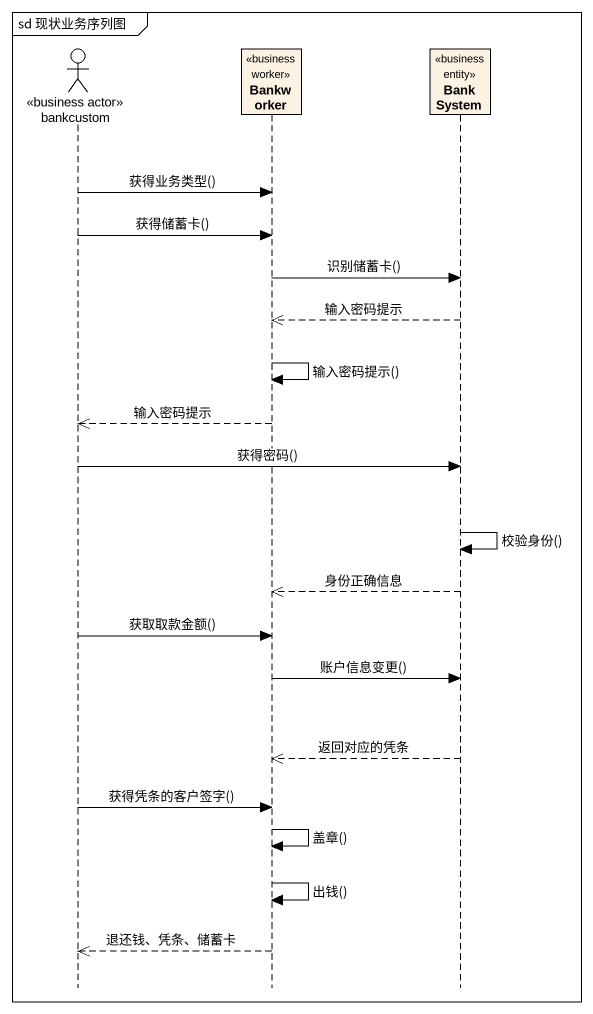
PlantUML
@startuml
mainframe sd 现状业务序列图
hide footbox
actor bankcustom <<business actor>>
participant Bankworker <<business worker>>
participant BankSystem <<business entity>>

bankcustom -> Bankworker : 获得业务类型()
bankcustom -> Bankworker : 获得储蓄卡()
Bankworker -> BankSystem : 识别储蓄卡()
BankSystem -->> Bankworker : 输入密码提示
Bankworker -> Bankworker : 输入密码提示()
Bankworker -->> bankcustom : 输入密码提示
bankcustom -> BankSystem : 获得密码()
BankSystem -> BankSystem : 校验身份()
BankSystem -->> Bankworker : 身份正确信息
bankcustom -> Bankworker : 获取取款金额()
Bankworker -> BankSystem : 账户信息变更()
BankSystem -->> Bankworker : 返回对应的凭条
bankcustom -> Bankworker : 获得凭条的客户签字()
Bankworker -> Bankworker : 盖章()
Bankworker -> Bankworker : 出钱()
Bankworker -->> bankcustom : 退还钱、凭条、储蓄卡
@enduml
